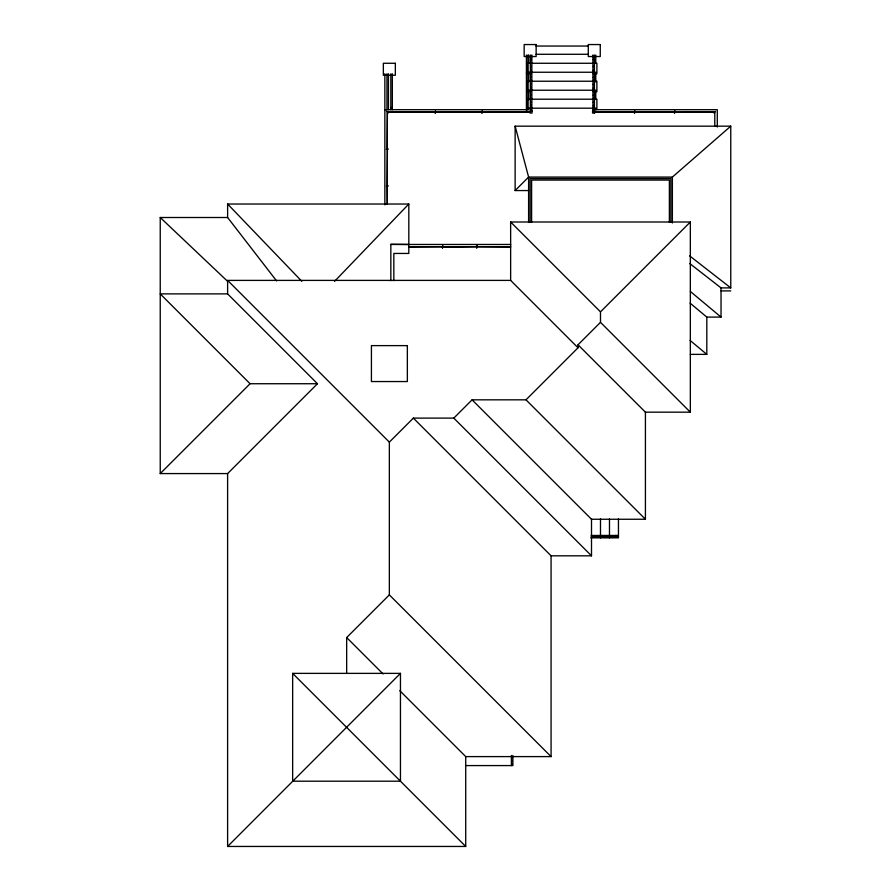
<?xml version="1.0" encoding="UTF-8"?>
<svg xmlns="http://www.w3.org/2000/svg" width="891" height="891" viewBox="0 0 891 891"><rect width="100%" height="100%" fill="white"/><g stroke="black" fill="none" stroke-linecap="round" stroke-linejoin="round"><path stroke-width="1.34" d="M334.604 281.311L408.813 204.028L227.617 204.028L227.617 217.504L276.566 280.888M227.617 473.578L160.235 473.578L250.081 383.731L317.463 383.731L227.617 473.578L227.617 846.45L465.715 846.45L465.715 756.604L399.792 690.681M528.608 190.551L515.132 190.551L528.608 177.075L672.371 177.075L730.765 126.166L730.765 287.893L721.031 287.893L689.667 263.469M465.715 756.604L551.072 756.604L389.345 594.876L389.345 442.125L413.368 418.113L453.797 418.113L591.501 555.817L591.501 518.885M453.797 418.113L472.085 399.825L525.991 399.825L645.418 519.253L591.501 519.253L472.085 399.825M600.489 322.33L578.025 344.795L645.418 412.177L690.336 412.177L600.489 322.33L600.489 311.85L690.336 222.004L510.643 222.004L510.643 280.398L578.025 347.791L525.991 399.825M346.666 673.496L346.666 637.555L389.345 594.876M227.617 846.45L400.46 673.373L292.649 673.373L292.649 781.195L400.46 781.195L400.46 673.373M390.837 107.633L392.341 107.577M536.026 46.042L588.405 46.042M536.026 54.284L588.405 54.284M530.813 59.051L531.381 59.051M530.813 62.604L531.381 63.172L530.813 62.504M531.381 69.721L530.769 70.278L531.381 69.621M526.414 72.906L527.918 72.906M529.031 73.753L527.539 73.753L527.539 63.272L596.892 63.272L596.892 73.753L595.388 73.753M530.813 76.838L531.381 77.394L530.813 76.726M531.381 83.943L530.813 84.511L531.381 83.843M531.381 87.507L530.813 88.064L531.381 87.396M531.381 91.06L530.813 91.617L531.381 90.96M529.031 91.717L527.539 91.717L527.539 81.237L596.892 81.237L596.892 91.717L595.388 91.717M531.381 94.613L530.813 95.181L531.381 94.513M530.813 98.166L531.381 98.734L530.813 98.066M530.813 101.73L531.381 101.73M530.813 108.836L531.381 108.836M384.856 109.693L528.664 109.693L528.664 108.19L595.767 108.19L595.767 109.693M595.388 109.693L717.288 109.693L717.288 127.057M714.159 112.199L675.367 112.199L714.159 112.054M714.782 113.057L714.782 126.355M515.132 190.551L515.132 126.166L730.765 126.166M160.235 473.578L160.235 217.504L227.617 217.504M390.837 244.468L510.71 244.468M408.813 246.707L441.936 246.707L408.813 246.985M510.643 246.707L477.52 246.707L510.643 246.985M317.463 383.731L227.617 293.885L227.617 280.398L510.643 280.398M721.031 290.9L730.765 290.9M227.617 293.885L160.235 293.885L250.081 383.731M690.113 303.152L706.808 317.096L721.031 317.096L721.031 287.893M690.28 354.373L706.808 354.373L706.808 317.096M591.201 535.458L617.719 535.458L617.719 536.772L591.201 536.772M600.445 535.836L600.445 536.393M609.366 535.836L609.366 536.393M590.9 537.841L618.454 537.841L618.454 518.885M413.368 418.113L551.072 555.817L591.501 555.817M466.216 765.581L512.882 765.581L512.882 755.501M408.813 244.468L390.837 244.268L390.837 280.676M689.667 255.895L730.765 287.893M690.358 291.468L721.031 317.096M690.113 340.44L706.808 354.373M160.235 217.504L227.506 281.244M510.643 222.004L600.489 311.85M227.617 280.398L389.345 442.125M346.666 637.555L383.074 673.952M292.649 673.373L465.715 846.45M227.617 204.028L301.826 281.311M515.132 126.166L528.608 177.075L528.608 222.46M690.336 222.004L690.336 412.177M672.371 177.075L672.371 222.962M670.867 222.238L670.867 178.579L530.112 178.579L530.112 222.238M669.375 222.271L669.375 180.071L531.604 180.071L531.604 222.271M645.418 412.177L645.418 519.253M616.962 535.458L616.962 536.772M615.648 535.458L615.648 536.772M609.477 518.885L609.477 537.841M600.489 518.885L600.489 537.841M596.892 109.693L596.892 99.213L527.539 99.213L527.539 109.693M595.767 55.03L595.767 63.372M595.767 81.983L595.767 72.249L528.664 72.249L528.608 82.05M595.767 99.391L595.767 90.225L528.664 90.225L528.608 100.015M594.397 55.03L594.453 113.057M593.974 55.498L593.974 56.055L593.406 55.498M592.905 55.03L592.949 111.509M578.025 344.795L578.025 347.791M551.072 555.817L551.072 756.604M531.849 55.03L531.849 110.996M531.381 55.498L531.381 56.055L530.813 55.498M531.381 58.951L531.381 59.608L530.813 58.951M531.381 101.63L531.381 102.287L530.813 101.63M531.381 108.735L531.381 109.404L530.813 108.735M530.345 55.03L530.345 110.996M528.664 55.03L528.664 63.372M527.918 55.03L527.918 109.671M526.414 55.03L526.414 110.228M511.768 757.35L511.768 757.907M511.768 760.346L511.768 760.903M511.768 763.342L511.768 763.899M511.389 755.501L511.389 765.581M408.813 204.028L408.813 253.445L393.833 253.445L393.833 280.676M392.341 73.753L392.341 109.693M390.837 73.753L390.837 109.693M388.454 73.753L388.454 109.693M387.362 204.362L387.206 186.731L387.206 204.362M386.961 73.753L386.961 109.693M384.856 73.753L384.856 204.841M434.652 112.054L387.986 112.199L434.652 112.054M715.117 111.442L714.259 113.124L715.117 111.442M386.817 111.308L387.841 113.057L386.817 111.308M536.148 44.55L524.164 44.55L524.164 56.534L536.148 56.534L536.148 44.55M600.256 44.55L588.283 44.55L588.283 56.534L600.256 56.534L600.256 44.55M593.974 59.051L593.406 59.608L593.974 59.051M593.974 62.604L593.406 63.172L593.974 62.604M395.337 63.272L383.353 63.272L383.353 75.245L395.337 75.245L395.337 63.272M531.381 66.168L530.813 66.725L531.381 66.168M593.974 66.168L593.406 66.725L593.974 66.168M593.974 69.721L593.406 70.278L593.974 69.721M531.381 73.274L530.813 73.842L531.381 73.173M593.974 73.274L593.406 73.842L593.974 73.274M593.974 76.838L593.406 77.394L593.974 76.838M531.381 80.39L530.813 80.947L531.381 80.39M593.974 80.39L593.406 80.947L593.974 80.39M593.974 83.943L593.406 84.511L593.974 83.943M593.974 87.507L593.406 88.064L593.974 87.507M593.974 91.06L593.406 91.617L593.974 91.06M593.974 94.613L593.406 95.181L593.974 94.613M593.963 98.166L593.395 98.734L593.963 98.166M593.974 101.73L593.406 102.287L593.974 101.73M531.381 105.283L530.813 105.851L531.381 105.183M593.974 105.283L593.406 105.851L593.974 105.283M593.974 108.836L593.406 109.404L593.974 108.836M435.465 110.996L435.231 113.057L435.465 110.996M482.209 110.996L481.975 113.057L482.209 110.996M532.027 110.996L530.156 110.996L530.156 113.057L532.027 113.057L532.027 110.996M594.631 110.996L592.571 110.996L592.571 113.057L594.631 113.057L594.631 110.996M634.76 110.996L634.526 113.057L634.76 110.996M674.777 110.996L674.543 113.057L674.777 110.996M481.396 112.054L436.055 112.199L481.396 112.054M529.454 112.054L482.799 112.199L529.454 112.054M633.947 112.054L595.155 112.199L633.947 112.054M673.964 112.054L635.35 112.199L673.964 112.054M387.362 113.057L387.206 148.496L387.362 113.057M387.986 149.075L386.449 149.309L387.986 149.075M387.362 149.9L387.206 185.328L387.362 149.9M387.986 185.907L386.449 186.141L387.986 185.907M442.727 245.771L442.493 247.932L442.727 245.771M476.952 245.771L476.718 247.932L476.952 245.771M476.162 246.707L443.295 246.985L476.162 246.707M407.354 345.619L371.424 345.619L371.424 381.548L407.354 381.548L407.354 345.619M594.497 535.836L594.019 536.393L594.497 535.836M597.493 535.836L597.015 536.393L597.493 535.836M603.43 535.836L602.951 536.393L603.43 535.836M606.37 535.836L605.891 536.393L606.37 535.836M612.407 535.836L611.928 536.393L612.407 535.836"/></g></svg>
